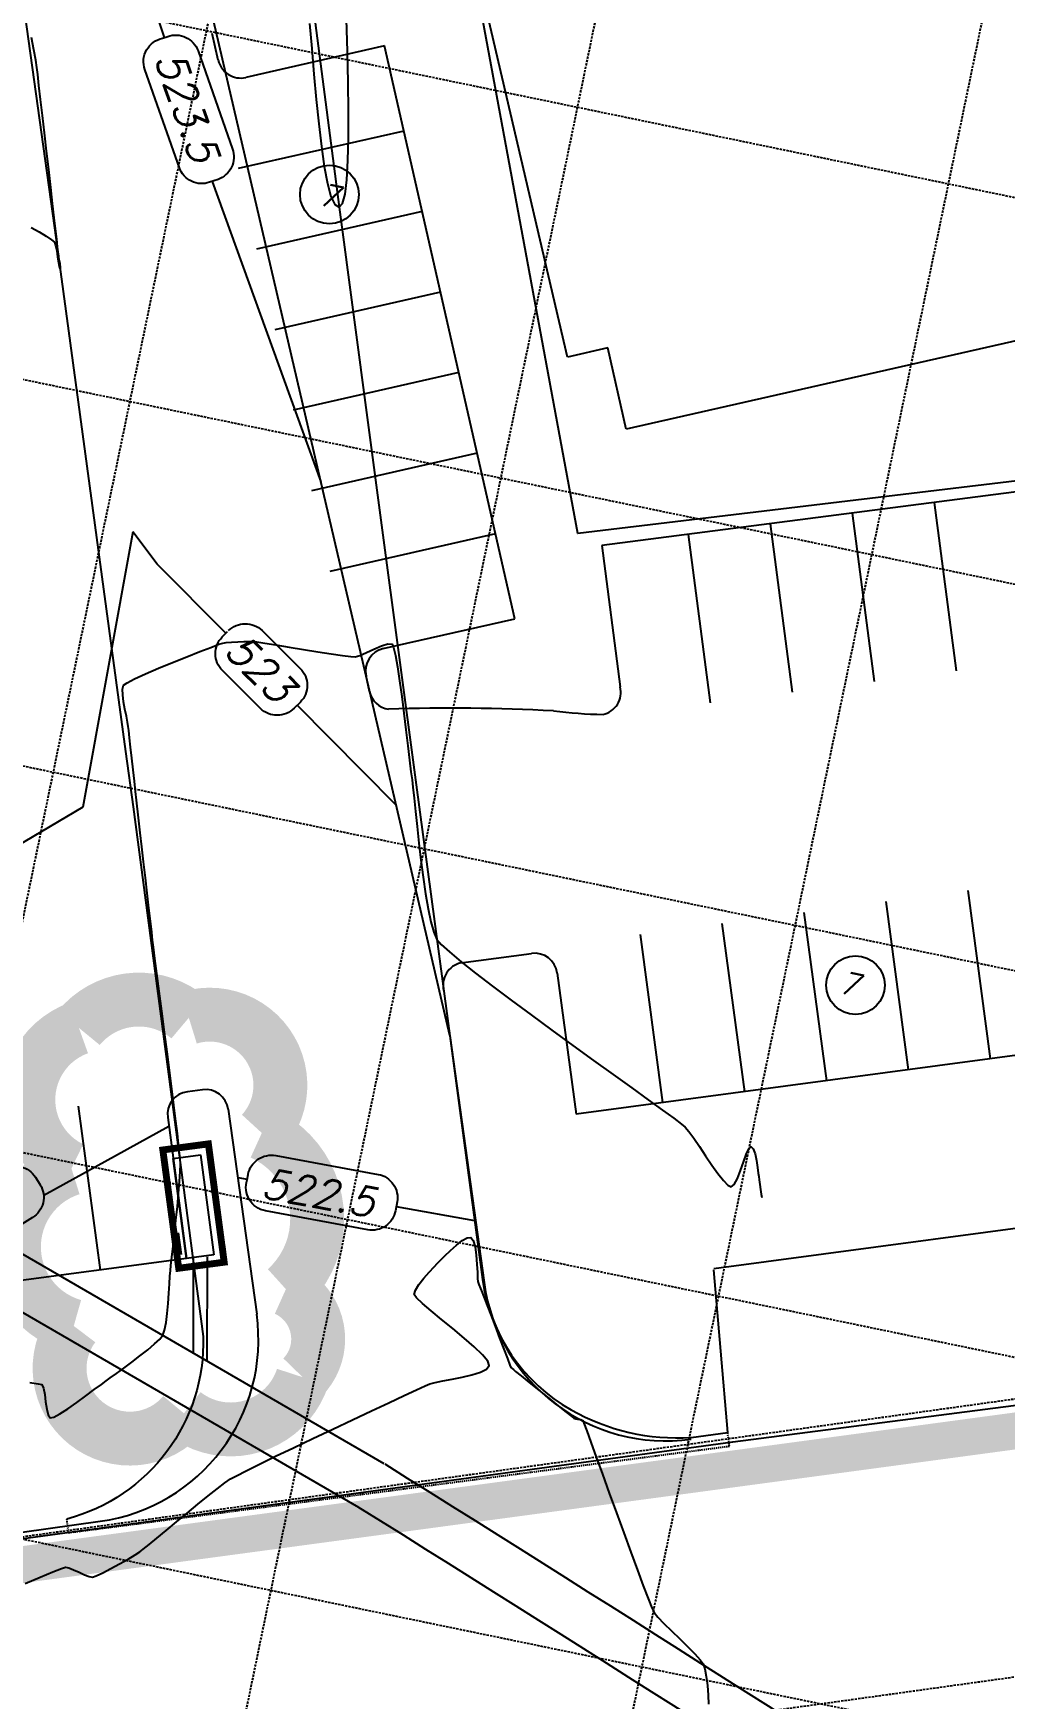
# Model space of a CAD drawing. Header units: inches. Extents: x 3071 to 5995, y 4947 to 7102.
# Drawn here: x 4710 to 4815.8, y 6181.5 to 6362.9 of the extents above; entities that cross this region are included whole.
import ezdxf

# ---------------------------------------------------------------- set-up
doc = ezdxf.new("R2010")
doc.units = ezdxf.units.IN
doc.header["$MEASUREMENT"] = 0
doc.linetypes.add('HIDDEN', pattern=[0.375, 0.25, -0.125])
doc.linetypes.add('HIDDEN2', pattern=[0.1875, 0.125, -0.0625])
for name, color, linetype in [('BOC', 4, 'Continuous'), ('EC', 3, 'Continuous'), ('EX-BOC', 41, 'Continuous'), ('EX-STORM', 150, 'Continuous'), ('FIRELANE', 5, 'HIDDEN'), ('FUTURE-DEVEL.', 78, 'Continuous'), ('GRID', 254, 'HIDDEN'), ('hatch-ol', 7, 'Continuous'), ('I-P', 3, 'Continuous'), ('INLET PROTECTION', 5, 'Continuous'), ('LIMITS OF DISTURBANCE', 1, 'HIDDEN'), ('PC', 43, 'Continuous'), ('PSTM', 3, 'Continuous'), ('PSTM-INLET', 3, 'Continuous'), ('SAW-CUT', 7, 'HIDDEN2'), ('STRIPING', 11, 'Continuous')]:
    doc.layers.add(name, color=color, linetype=linetype)
doc.styles.add('L60', font='SIMPLEX.shx', dxfattribs={"height": 2.4})
doc.styles.add('L80', font='simplex.shx', dxfattribs={"oblique": 15, "height": 4})

msp = doc.modelspace()

# ---------------------------------------------------------------- linework, layer by layer
at = {"layer": 'BOC', "color": 7}
for p, q in [((4755.38, 6253.71), (4710.42, 6447.02)), ((4755.38, 6253.71), (4759.12, 6226.8)), ((4728.45, 6247.81), (4726.82, 6247.6)), ((4731.25, 6245.68), (4734.36, 6223.35)), ((4724.67, 6244.79), (4726.73, 6229.42)), ((4726.73, 6229.42), (4618.69, 6214.98)), ((4651.91, 6191.7), (4717.3, 6200.79))]:
    msp.add_line(p, q, dxfattribs=at)
for centre, radius, start, end in [((4727.15, 6245.12), 2.5, 97.6144, 187.6144), ((4728.78, 6245.34), 2.5, 7.9139, 97.6144), ((4778.93, 6229.55), 20, 187.9139, 277.9139), ((4714.55, 6220.6), 20, 277.9139, 7.9139)]:
    msp.add_arc(centre, radius, start, end, dxfattribs=at)
at = {"layer": 'EC', "color": 44, "ltscale": 0.5, "flags": 128}
for points, elevation in [([(4740.12, 6363.98), (4740.35, 6361.25), (4740.59, 6358.46), (4740.84, 6355.69), (4741.11, 6353.04), (4741.4, 6350.58), (4741.72, 6348.39), (4742.07, 6346.55), (4742.45, 6345.15), (4742.88, 6344.27), (4743.35, 6343.98), (4743.71, 6344.36), (4743.98, 6345.37), (4744.17, 6346.96), (4744.3, 6349.04), (4744.36, 6351.55), (4744.37, 6354.42), (4744.33, 6357.57), (4744.25, 6360.95), (4744.14, 6364.47)], 524), ([(4709.82, 6341.76), (4710.66, 6341.29), (4711.44, 6340.81), (4712.03, 6340.41), (4712.33, 6340.15), (4712.47, 6339.8), (4712.58, 6339.23), (4712.68, 6338.57), (4712.77, 6337.94), (4712.86, 6337.47), (4712.95, 6337.3), (4713.01, 6337.45), (4712.96, 6337.79), (4712.88, 6338.14), (4712.83, 6338.39), (4712.8, 6338.64), (4712.75, 6339.09), (4712.68, 6339.62), (4712.63, 6340.11), (4712.59, 6340.44), (4712.55, 6340.78), (4712.46, 6341.61), (4712.31, 6342.82), (4712.14, 6344.36), (4711.93, 6346.13), (4711.71, 6348.06), (4711.48, 6350.06), (4711.25, 6352.06), (4711.03, 6353.97), (4710.83, 6355.72), (4710.65, 6357.23), (4710.52, 6358.41), (4710.43, 6359.19), (4710.31, 6360), (4710.11, 6361.12), (4709.85, 6362.46)], 524), ([(4709.67, 6215.9), (4710.57, 6215.78), (4710.96, 6215.68), (4711.15, 6215.29), (4711.28, 6214.61), (4711.38, 6213.8), (4711.49, 6213.01), (4711.64, 6212.38), (4711.88, 6212.06), (4712.27, 6212.14), (4712.94, 6212.49), (4713.8, 6213.05), (4714.77, 6213.73), (4715.76, 6214.45), (4716.68, 6215.14), (4717.45, 6215.71), (4717.97, 6216.1), (4718.42, 6216.43), (4719.08, 6216.9), (4719.88, 6217.48), (4720.76, 6218.13), (4721.65, 6218.81), (4722.5, 6219.48), (4723.24, 6220.11), (4723.81, 6220.65), (4724.14, 6221.07), (4724.33, 6221.62), (4724.49, 6222.44), (4724.61, 6223.44), (4724.71, 6224.53), (4724.79, 6225.64), (4724.86, 6226.66), (4724.91, 6227.51), (4724.96, 6228.1), (4725.02, 6228.66), (4725.12, 6229.57), (4725.25, 6230.75), (4725.4, 6232.12), (4725.56, 6233.59), (4725.72, 6235.09), (4725.85, 6236.53), (4725.96, 6237.82), (4726.03, 6238.89), (4726.06, 6239.65), (4726.01, 6240.33), (4725.89, 6241.49), (4725.72, 6243.04), (4725.49, 6244.92), (4725.23, 6247.04), (4724.94, 6249.33), (4724.64, 6251.7), (4724.33, 6254.08), (4724.03, 6256.38), (4723.75, 6258.54), (4723.5, 6260.47), (4723.28, 6262.1), (4723.12, 6263.34), (4723.03, 6264.12), (4722.93, 6264.97), (4722.79, 6266.16), (4722.62, 6267.6), (4722.44, 6269.21), (4722.24, 6270.91), (4722.04, 6272.63), (4721.85, 6274.29), (4721.68, 6275.81), (4721.53, 6277.1), (4721.42, 6278.09), (4721.35, 6278.7), (4721.28, 6279.36), (4721.17, 6280.3), (4721.04, 6281.44), (4720.9, 6282.68), (4720.76, 6283.95), (4720.63, 6285.14), (4720.51, 6286.17), (4720.42, 6286.96), (4720.37, 6287.4), (4720.3, 6287.85), (4720.17, 6288.5), (4720.01, 6289.27), (4719.87, 6290.08), (4719.78, 6290.84), (4719.76, 6291.47), (4719.86, 6291.88), (4720.24, 6292.16), (4721.07, 6292.59), (4722.26, 6293.13), (4723.67, 6293.74), (4725.2, 6294.37), (4726.74, 6294.99), (4728.16, 6295.55), (4729.37, 6296.01), (4730.24, 6296.34), (4730.66, 6296.48), (4731.05, 6296.53), (4731.63, 6296.58), (4732.3, 6296.62), (4732.97, 6296.65), (4733.54, 6296.66), (4733.94, 6296.65), (4734.37, 6296.6), (4735.24, 6296.47), (4736.46, 6296.27), (4737.9, 6296.04), (4739.45, 6295.79), (4741.02, 6295.54), (4742.47, 6295.32), (4743.71, 6295.14), (4744.62, 6295.02), (4745.08, 6294.99), (4745.58, 6295.14), (4746.3, 6295.45), (4747.13, 6295.83), (4747.94, 6296.18), (4748.64, 6296.38), (4749.1, 6296.35), (4749.27, 6295.98), (4749.48, 6295.13), (4749.69, 6293.89), (4749.92, 6292.37), (4750.16, 6290.65), (4750.39, 6288.83), (4750.61, 6287.01), (4750.82, 6285.28), (4751, 6283.73), (4751.16, 6282.46), (4751.28, 6281.57), (4751.38, 6280.76), (4751.51, 6279.59), (4751.66, 6278.14), (4751.84, 6276.48), (4752.03, 6274.68), (4752.25, 6272.82), (4752.49, 6270.96), (4752.75, 6269.17), (4753.02, 6267.53), (4753.32, 6266.1), (4753.64, 6264.97), (4753.97, 6264.19), (4754.44, 6263.64), (4755.35, 6262.82), (4756.62, 6261.76), (4758.2, 6260.51), (4760.04, 6259.1), (4762.07, 6257.57), (4764.25, 6255.96), (4766.5, 6254.3), (4768.78, 6252.64), (4771.03, 6251.01), (4773.19, 6249.46), (4775.2, 6248.01), (4777, 6246.71), (4778.55, 6245.6), (4779.77, 6244.7), (4780.61, 6244.07), (4781.02, 6243.74), (4781.42, 6243.26), (4781.95, 6242.52), (4782.57, 6241.61), (4783.24, 6240.61), (4783.93, 6239.6), (4784.59, 6238.67), (4785.18, 6237.91), (4785.68, 6237.41), (4786.03, 6237.24), (4786.37, 6237.5), (4786.71, 6238.14), (4787.04, 6239), (4787.36, 6239.92), (4787.66, 6240.77), (4787.94, 6241.37), (4788.19, 6241.59), (4788.44, 6241.36), (4788.64, 6240.81), (4788.79, 6240.09), (4788.91, 6239.35), (4788.98, 6238.72), (4789.03, 6238.35), (4789.09, 6238.01), (4789.16, 6237.5), (4789.24, 6236.93), (4789.31, 6236.42), (4789.35, 6236.07)], 523), ([(4709.15, 6194.02), (4710.8, 6194.71), (4712.16, 6195.27), (4713.11, 6195.65), (4713.55, 6195.79), (4713.91, 6195.71), (4714.43, 6195.5), (4715.02, 6195.23), (4715.61, 6194.97), (4716.12, 6194.77), (4716.48, 6194.7), (4716.89, 6194.84), (4717.59, 6195.17), (4718.47, 6195.63), (4719.43, 6196.16), (4720.35, 6196.68), (4721.12, 6197.14), (4721.64, 6197.46), (4722.01, 6197.74), (4722.65, 6198.25), (4723.5, 6198.96), (4724.51, 6199.8), (4725.63, 6200.73), (4726.8, 6201.69), (4727.96, 6202.65), (4729.07, 6203.55), (4730.07, 6204.34), (4730.9, 6204.97), (4731.52, 6205.4), (4732.15, 6205.75), (4733.23, 6206.3), (4734.68, 6207.02), (4736.42, 6207.87), (4738.37, 6208.81), (4740.47, 6209.81), (4742.64, 6210.84), (4744.79, 6211.86), (4746.86, 6212.83), (4748.76, 6213.71), (4750.42, 6214.49), (4751.77, 6215.11), (4752.72, 6215.54), (4753.21, 6215.75), (4753.78, 6215.91), (4754.63, 6216.08), (4755.65, 6216.28), (4756.75, 6216.5), (4757.8, 6216.75), (4758.72, 6217.04), (4759.38, 6217.38), (4759.69, 6217.77), (4759.52, 6218.23), (4758.94, 6218.92), (4758.05, 6219.79), (4756.94, 6220.76), (4755.72, 6221.78), (4754.49, 6222.79), (4753.35, 6223.72), (4752.41, 6224.53), (4751.76, 6225.14), (4751.51, 6225.49), (4751.64, 6225.96), (4752.03, 6226.58), (4752.56, 6227.27), (4753.15, 6227.95), (4753.68, 6228.52), (4754.04, 6228.9), (4754.36, 6229.23), (4754.86, 6229.73), (4755.46, 6230.31), (4756.11, 6230.88), (4756.74, 6231.37), (4757.29, 6231.67), (4757.69, 6231.71), (4757.95, 6231.37), (4758.14, 6230.68), (4758.27, 6229.78), (4758.35, 6228.81), (4758.39, 6227.91), (4758.42, 6227.23), (4758.45, 6226.9), (4758.56, 6226.59), (4758.73, 6226.15), (4758.91, 6225.71), (4759.03, 6225.41), (4759.16, 6225.08), (4759.45, 6224.32), (4759.85, 6223.27), (4760.32, 6222.04), (4760.81, 6220.75), (4761.28, 6219.53), (4761.67, 6218.51), (4761.94, 6217.8), (4762.05, 6217.53), (4762.18, 6217.42), (4762.31, 6217.32), (4762.55, 6217.12), (4763.16, 6216.63), (4764.04, 6215.93), (4765.07, 6215.09), (4766.16, 6214.22), (4767.2, 6213.38), (4768.07, 6212.68), (4768.68, 6212.19), (4768.91, 6212.01), (4769.01, 6211.98), (4769.11, 6211.96), (4769.3, 6211.93), (4769.64, 6211.87), (4769.87, 6211.79), (4769.99, 6211.48), (4770.3, 6210.66), (4770.75, 6209.4), (4771.33, 6207.79), (4772.01, 6205.92), (4772.75, 6203.86), (4773.54, 6201.71), (4774.33, 6199.53), (4775.1, 6197.43), (4775.82, 6195.48), (4776.46, 6193.76), (4777, 6192.37), (4777.4, 6191.37), (4777.64, 6190.87), (4778.05, 6190.35), (4778.71, 6189.65), (4779.53, 6188.84), (4780.43, 6187.98), (4781.31, 6187.13), (4782.08, 6186.35), (4782.67, 6185.71), (4782.98, 6185.26), (4783.15, 6184.71), (4783.31, 6183.88), (4783.45, 6182.89), (4783.54, 6181.85), (4783.55, 6180.88)], 522)]:
    msp.add_lwpolyline(points, dxfattribs=dict(at, elevation=elevation))
at = {"layer": 'EX-BOC', "color": 7}
for points, elevation in [([(4724.55, 6484.41), (4730.15, 6442.65), (4736.92, 6392.44), (4740.73, 6364.05), (4743.35, 6343.98), (4748.03, 6308.78), (4751.64, 6281.57), (4758.95, 6227.13, 0.233172), (4768.6, 6212.93, 0.146184), (4781.67, 6209.93), (4785.65, 6210.47), (4784.14, 6228.2)], 523.05), ([(4699.95, 6433.68), (4704.89, 6396.4), (4708.9, 6366.5), (4712.52, 6340.43), (4720.06, 6284.65), (4720.91, 6278.65), (4728.53, 6220.93, -0.348791), (4713.69, 6201.04, 5.930242)], 523.43)]:
    msp.add_lwpolyline(points, format="xyb", dxfattribs=dict(at, elevation=elevation))
at = {"layer": 'EX-BOC', "color": 7, "elevation": 522.84}
msp.add_lwpolyline([(4784.15, 6228.35), (4831.38, 6234.67), (4872.35, 6240.22), (4927.06, 6247.53), (4981.25, 6254.73), (4983.38, 6238.99), (4983.94, 6238.06)], dxfattribs=at)
at = {"layer": 'EX-STORM', "color": 5}
for p, q in [((4748.25, 6207.05), (4245.11, 6498.96)), ((4745.49, 6202.29), (4240.79, 6495.11))]:
    msp.add_line(p, q, dxfattribs=at)
for radius, start in [(5892.54, 56.153301), (5887.04, 56.153557)]:
    msp.add_arc((1622.39, 1211.96), radius, start, 57.961279, dxfattribs=at)
at = {"layer": 'FIRELANE', "color": 7}
for p, q in [((4651.98, 6191.21), (4956.96, 6233.6)), ((4656.11, 6161.49), (4961.09, 6203.89))]:
    msp.add_line(p, q, dxfattribs=at)
at = {"layer": 'FUTURE-DEVEL.', "color": 7}
for p, q in [((4768.2, 6327.63), (4752.33, 6395.66)), ((4768.2, 6327.63), (4752.33, 6395.66)), ((4730.18, 6359.99), (4729.51, 6362.91)), ((4748.29, 6361.54), (4733.17, 6358.1)), ((4762.46, 6299.13), (4748.29, 6361.54)), ((4750.39, 6352.27), (4732.35, 6348.18)), ((4752.38, 6343.5), (4734.34, 6339.4)), ((4754.38, 6334.72), (4736.33, 6330.62)), ((4819.26, 6329.91), (4774.6, 6319.77)), ((4819.26, 6329.91), (4774.6, 6319.77)), ((4772.59, 6328.63), (4768.2, 6327.63)), ((4772.59, 6328.63), (4768.2, 6327.63)), ((4774.6, 6319.77), (4772.59, 6328.63)), ((4756.37, 6325.94), (4738.33, 6321.85)), ((4880.04, 6321.12), (4771.94, 6307.09)), ((4758.36, 6317.17), (4740.32, 6313.07)), ((4808.14, 6311.79), (4810.52, 6293.44)), ((4790.29, 6309.47), (4792.67, 6291.13)), ((4799.22, 6310.63), (4801.6, 6292.29)), ((4760.35, 6308.39), (4742.31, 6304.29)), ((4781.36, 6308.32), (4783.75, 6289.97)), ((4771.94, 6307.09), (4773.94, 6291.7)), ((4748.15, 6295.88), (4762.46, 6299.13)), ((4746.65, 6291.19), (4746.27, 6292.89)), ((4811.79, 6269.51), (4814.24, 6251.18)), ((4802.87, 6268.32), (4805.32, 6249.99)), ((4785.03, 6265.94), (4787.48, 6247.6)), ((4793.95, 6267.13), (4796.4, 6248.79)), ((4776.11, 6264.74), (4778.56, 6246.41)), ((4756.58, 6261.63, 523.05), (4764.28, 6262.66)), ((4767.09, 6260.51), (4769.15, 6245.15)), ((4832.58, 6253.63), (4769.15, 6245.15))]:
    msp.add_line(p, q, dxfattribs=at)
for centre in [(4742.28, 6345.35), (4799.57, 6259.21)]:
    msp.add_circle(centre, 3.2, dxfattribs=at)
for centre, radius, start, end in [((4732.62, 6360.54), 2.5, 192.7936, 282.7936), ((4748.71, 6293.44), 2.5, 102.7936, 192.7936), ((4749.09, 6291.74), 2.5, 192.7936, 261.1282), ((4771.51, 6291.12), 2.5, 282.9482, 13.3095), ((4755.49, 6087.95), 201.44, 86.8133, 91.9312), ((4773.66, 6347.78), 59.11, 263.2341, 268.4617), ((4764.61, 6260.18), 2.5, 7.6144, 97.6144), ((4757.15, 6259.19, 523.05), 2.5, 103.1584, 193.1647)]:
    msp.add_arc(centre, radius, start, end, dxfattribs=at)
at = {"layer": 'GRID', "color": 253, "linetype": 'HIDDEN'}
for p, q in [((4812.33, 6767.19), (4520.22, 5353.11)), ((4852.72, 6758.84), (4560.62, 5344.76)), ((4893.12, 6750.5), (4601.01, 5336.42)), ((3355.38, 6646.94), (5860, 6129.56)), ((3347.03, 6606.54), (5851.65, 6089.16)), ((3338.69, 6566.14), (5843.31, 6048.77)), ((3330.34, 6525.75), (5834.96, 6008.37)), ((3322, 6485.35), (5826.62, 5967.97))]:
    msp.add_line(p, q, dxfattribs=at)
at = {"layer": 'hatch-ol', "linetype": 'Continuous'}
for points in [[(4916.24, 6449.6), (4942.23, 6329.15), (4769.32, 6308.43), (4746.77, 6430.53), (4873.67, 6441.19), (4916.24, 6449.6)], [(4637.72, 5460.16), (4598.33, 5752.37), (4593.88, 5779.35), (4596.31, 5776.65), (4596.31, 5776.65), (4586.82, 5847.48), (4624.43, 5886.48), (4642.24, 5959.71), (4616.35, 6162.96), (4646.03, 6190.34), (4786.22, 6209.44), (5057.91, 6244.65)]]:
    msp.add_lwpolyline(points, dxfattribs=at)
at = {"layer": 'I-P', "color": 5, "lineweight": 5, "const_width": 0.75}
msp.add_lwpolyline([(4730.82, 6229.02), (4729.1, 6241.91), (4724.14, 6241.25), (4725.87, 6228.36), (4730.82, 6229.02), (4730.59, 6230.8)], dxfattribs=at)
at = {"layer": 'INLET PROTECTION', "color": 170, "ltscale": 100, "const_width": 5.87}
msp.add_lwpolyline([(4734.92, 6243.1, 0.520567), (4734.92, 6243.1, 0.765195), (4726.97, 6255.65, 0.417879), (4715, 6254.55, 0.6649), (4714.19, 6239.23, 0.744833), (4714.44, 6222.07, 0.975642), (4726.44, 6212.55, 0.520567), (4739.37, 6216.49, 0.520567), (4737.54, 6226.08, 0.540264), (4734.92, 6243.1)], format="xyb", close=True, dxfattribs=at)
at = {"layer": 'LIMITS OF DISTURBANCE', "ltscale": 100, "const_width": 4}
msp.add_lwpolyline([(5271.87, 6271.93), (4649.03, 6188.01), (4620.3, 6156.38), (4646.44, 5958.59), (4629.44, 5884.24), (4589.68, 5844.19), (4643.44, 5458.23)], dxfattribs=at)
at = {"layer": 'PC', "color": 44}
for p, q in [((4732.29, 6238.24), (4733.32, 6238.05)), ((4749.56, 6235.1), (4758.09, 6233.56)), ((4726.17, 6229.85), (4725.85, 6232.22))]:
    msp.add_line(p, q, dxfattribs=at)
for points in [[(4721.3, 6371.42), (4724.29, 6362.44)], [(4729.5, 6346.78), (4741.35, 6314.05)], [(4720.88, 6308.58), (4715.42, 6278.61)], [(4723.54, 6305.07), (4720.88, 6308.58)], [(4731, 6297.54), (4723.54, 6305.07)], [(4749.53, 6278.86), (4738.77, 6289.7)], [(4715.42, 6278.61), (4699.99, 6269.49)], [(4724.8, 6243.82), (4711.17, 6236.3)]]:
    msp.add_lwpolyline(points, dxfattribs=at)
for points in [[(4724.11, 6362.38), (4724.67, 6362.58, -0.414214), (4727.97, 6361), (4731.73, 6350.3, -0.414214), (4730.15, 6347), (4729.23, 6346.68, -0.414214), (4725.94, 6348.26), (4722.18, 6358.96, -0.450689), (4724.11, 6362.38)], [(4731.29, 6297.83, -0.414214), (4734.94, 6297.84), (4739.11, 6293.71, -0.414214), (4739.12, 6290.05), (4738.43, 6289.37, -0.414214), (4734.78, 6289.35), (4730.62, 6293.49, -0.414214), (4730.61, 6297.14), (4731.19, 6297.73)], [(4733.31, 6237.98), (4733.42, 6238.57, -0.414214), (4736.43, 6240.64), (4747.58, 6238.59, -0.414214), (4749.65, 6235.58), (4749.48, 6234.63, -0.414214), (4746.47, 6232.55), (4735.32, 6234.61, -0.450689), (4733.31, 6237.98)]]:
    msp.add_lwpolyline(points, format="xyb", dxfattribs=at)
at = {"layer": 'PC', "color": 44, "elevation": 359.39}
msp.add_lwpolyline([(4696.57, 6229.05), (4696.25, 6229.56, -0.414214), (4697.08, 6233.12), (4706.72, 6239.1, -0.414214), (4710.27, 6238.27), (4710.79, 6237.44, -0.414214), (4709.95, 6233.89), (4700.32, 6227.91, -0.450689), (4696.57, 6229.05)], format="xyb", dxfattribs=at)
at = {"layer": 'PSTM', "color": 140}
for p, q in [((4727.46, 6229.52), (4727.44, 6219.13)), ((4728.96, 6229.62), (4728.94, 6218.26))]:
    msp.add_line(p, q, dxfattribs=at)
at = {"layer": 'PSTM-INLET', "color": 140}
for p, q in [((4725.27, 6240.33), (4728.24, 6240.72)), ((4726.73, 6229.42), (4725.27, 6240.33)), ((4728.24, 6240.72), (4729.7, 6229.82)), ((4729.7, 6229.82), (4726.73, 6229.42))]:
    msp.add_line(p, q, dxfattribs=at)
at = {"layer": 'SAW-CUT', "color": 30}
for p, q in [((4785.84, 6208.98), (4785.65, 6210.47)), ((4713.88, 6199.55), (4785.84, 6208.98)), ((4713.88, 6199.55), (4713.69, 6201.04))]:
    msp.add_line(p, q, dxfattribs=at)
at = {"layer": 'STRIPING', "color": 7}
msp.add_line((4714.93, 6246.01), (4717.31, 6228.16), dxfattribs=at)

# ---------------------------------------------------------------- texts
at = {"layer": 'FUTURE-DEVEL.', "color": 7, "style": 'L60', "oblique": 15}
for p in [(4740.98, 6344.25), (4797.63, 6258.39)]:
    msp.add_text('7', height=2.4, rotation=348.2726, dxfattribs=at).set_placement(p)
at = {"layer": 'PC', "color": 44, "style": 'L80', "oblique": 15}
for s, rotation, p in [('523.5', 289.3724, (4723.22, 6360.23)), ('523', 315.1888, (4730.65, 6295.51)), ('522.5', 349.5734, (4734.73, 6236.14))]:
    msp.add_text(s, height=3.2, rotation=rotation, dxfattribs=at).set_placement(p)

doc.saveas('drawing.dxf')
